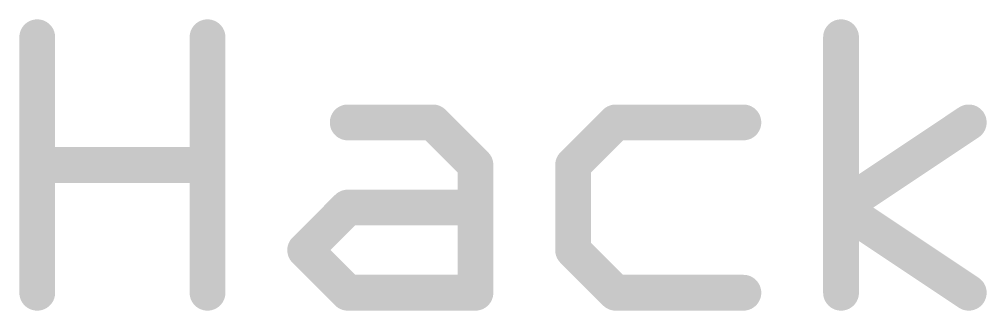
# Model space of a CAD drawing. Extents: x 0 to 65, y 0 to 56.5.
# Drawn here: x 12.25 to 17.74, y 22.03 to 23.69 of the extents above; entities that cross this region are included whole.
import ezdxf

# ---------------------------------------------------------------- set-up
doc = ezdxf.new("R2010")
doc.units = 0
doc.layers.add('21', color=253, linetype='CONTINUOUS')

msp = doc.modelspace()

# ---------------------------------------------------------------- linework, layer by layer
at = {"layer": '21', "const_width": 0.2032}
for points in [[(12.3494, 22.1361), (12.3494, 23.5851)], [(13.3154, 23.5851), (13.3154, 22.1361)], [(16.91, 22.1361), (16.91, 23.5851)], [(14.1111, 23.1021), (14.5941, 23.1021)], [(14.5941, 23.1021), (14.8356, 22.8606)], [(15.6313, 23.1021), (15.3898, 22.8606)], [(16.3558, 23.1021), (15.6313, 23.1021)], [(16.91, 22.6191), (17.6345, 23.1021)], [(12.3494, 22.8606), (13.3154, 22.8606)], [(14.8356, 22.8606), (14.8356, 22.1361)], [(15.3898, 22.8606), (15.3898, 22.3776)], [(13.8696, 22.3776), (14.1111, 22.6191)], [(14.1111, 22.6191), (14.8356, 22.6191)], [(17.6345, 22.1361), (16.91, 22.6191)], [(14.1111, 22.1361), (13.8696, 22.3776)], [(15.3898, 22.3776), (15.6313, 22.1361)], [(14.8356, 22.1361), (14.1111, 22.1361)], [(15.6313, 22.1361), (16.3558, 22.1361)]]:
    msp.add_lwpolyline(points, dxfattribs=at)
at = {"layer": '21', "const_width": 0.1016}
for points in [[(12.4002, 23.5851, 1), (12.2986, 23.5851)], [(13.3662, 23.5851, 1), (13.2646, 23.5851)], [(16.9608, 23.5851, 1), (16.8592, 23.5851)], [(14.1111, 23.1529, 1), (14.1111, 23.0513)], [(14.63, 23.138, 1), (14.5582, 23.0662)], [(14.5941, 23.0513, 1), (14.5941, 23.1529)], [(15.6313, 23.1529, 1), (15.6313, 23.0513)], [(15.6672, 23.0662, 1), (15.5954, 23.138)], [(16.3558, 23.0513, 1), (16.3558, 23.1529)], [(17.6627, 23.0599, 1), (17.6064, 23.1444)], [(12.3494, 22.9114, 1), (12.3494, 22.8098)], [(13.3154, 22.8098, 1), (13.3154, 22.9114)], [(14.8864, 22.8606, 1), (14.7848, 22.8606)], [(14.7997, 22.8247, 1), (14.8715, 22.8965)], [(15.4406, 22.8606, 1), (15.339, 22.8606)], [(15.3539, 22.8965, 1), (15.4257, 22.8247)], [(14.1111, 22.6699, 1), (14.1111, 22.5683)], [(14.147, 22.5832, 1), (14.0752, 22.655)], [(14.8356, 22.5683, 1), (14.8356, 22.6699)], [(16.9382, 22.6614, 1), (16.8818, 22.5768)], [(16.8818, 22.6614, 1), (16.9382, 22.5768)], [(13.9055, 22.4135, 1), (13.8337, 22.3417)], [(13.8337, 22.4135, 1), (13.9055, 22.3417)], [(15.4257, 22.4135, 1), (15.3539, 22.3417)], [(15.339, 22.3776, 1), (15.4406, 22.3776)], [(14.1111, 22.1869, 1), (14.1111, 22.0853)], [(14.8356, 22.0853, 1), (14.8356, 22.1869)], [(15.6313, 22.1869, 1), (15.6313, 22.0853)], [(16.3558, 22.0853, 1), (16.3558, 22.1869)], [(17.6064, 22.0938, 1), (17.6627, 22.1784)], [(12.2986, 22.1361, 1), (12.4002, 22.1361)], [(13.2646, 22.1361, 1), (13.3662, 22.1361)], [(14.0752, 22.1002, 1), (14.147, 22.172)], [(14.7848, 22.1361, 1), (14.8864, 22.1361)], [(15.5954, 22.1002, 1), (15.6672, 22.172)], [(16.8592, 22.1361, 1), (16.9608, 22.1361)]]:
    msp.add_lwpolyline(points, format="xyb", dxfattribs=at)

doc.saveas('drawing.dxf')
